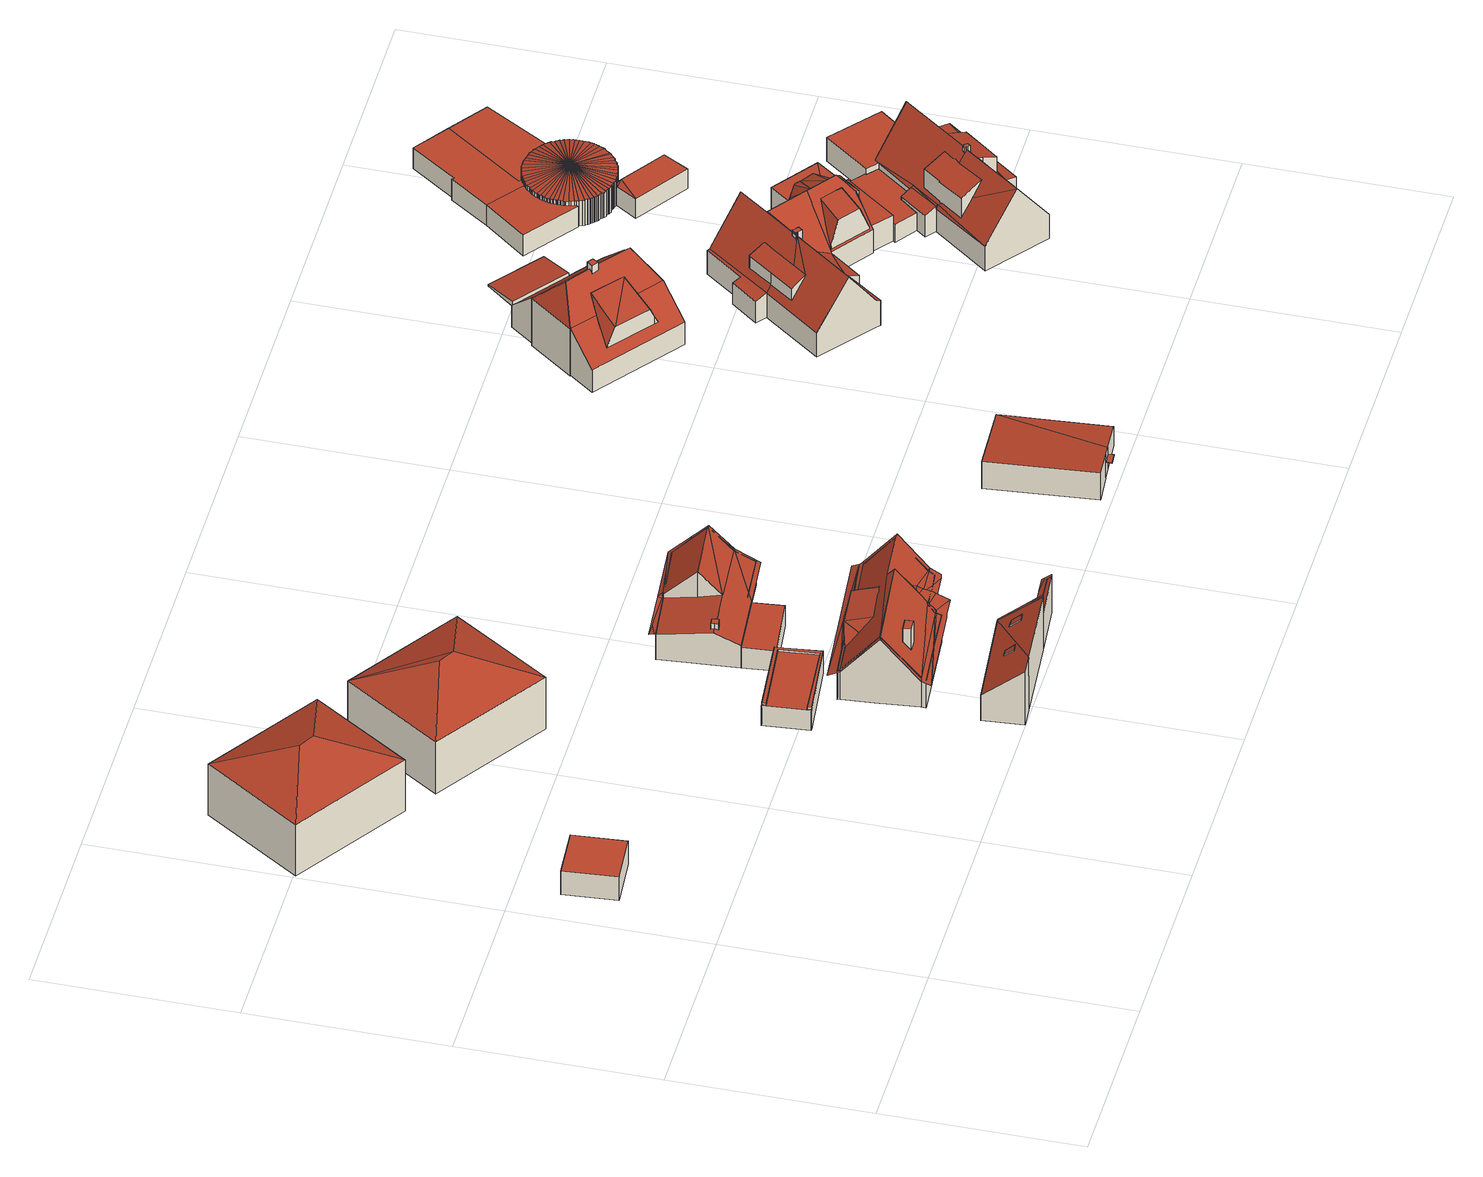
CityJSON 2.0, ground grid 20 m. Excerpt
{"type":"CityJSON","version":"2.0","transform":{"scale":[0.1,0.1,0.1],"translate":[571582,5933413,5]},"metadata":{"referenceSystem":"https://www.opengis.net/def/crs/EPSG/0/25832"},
"CityObjects":{
"building1":{"type":"Building","attributes":{"Grundfläche 2D":"28.108871","Grundhöhe NN":"5.246"},"geometry":[{"type":"Solid","lod":"3","boundaries":[[[[0,1,2,3]],[[4,5,3,2]],[[5,6,0,3]],[[6,7,1,0]],[[7,4,2,1]],[[7,6,5,4]]]],"semantics":{"surfaces":[{"type":"RoofSurface"},{"type":"WallSurface"},{"type":"GroundSurface"}],"values":[[0,1,1,1,1,2]]}}]},
"building2":{"type":"Building","attributes":{"Grundfläche 2D":"161.003393","Grundhöhe NN":"5.289"},"geometry":[{"type":"Solid","lod":"3","boundaries":[[[[8,9,10]],[[8,11,12,9]],[[11,8,10,13]],[[11,13,12]],[[14,15,10,9]],[[15,16,13,10]],[[16,17,12,13]],[[17,14,9,12]],[[17,16,15,14]]]],"semantics":{"surfaces":[{"type":"RoofSurface"},{"type":"WallSurface"},{"type":"GroundSurface"}],"values":[[0,0,0,0,1,1,1,1,2]]}}]},
"building3":{"type":"Building","attributes":{"Grundfläche 2D":"161.398392","Grundhöhe NN":"5.242"},"geometry":[{"type":"Solid","lod":"3","boundaries":[[[[18,19,20]],[[21,22,19]],[[21,19,18]],[[21,18,20,23]],[[21,23,22]],[[24,25,20,19]],[[25,26,23,20]],[[26,27,22,23]],[[27,24,19,22]],[[27,26,25,24]]]],"semantics":{"surfaces":[{"type":"RoofSurface"},{"type":"WallSurface"},{"type":"GroundSurface"}],"values":[[0,0,0,0,0,1,1,1,1,2]]}}]},
"building4":{"type":"Building","attributes":{"Grundfläche 2D":"37.594799","Grundhöhe NN":"5.321"},"children":["building4-1"],"geometry":[{"type":"Solid","lod":"3","boundaries":[[[[28,29,30,31,32,33,34]],[[32,31,35,36]],[[31,30,37,35]],[[33,32,36,38]],[[34,33,38,39]],[[28,34,39,40]],[[37,30,29,28,40,41]],[[40,39,38,36,35,37,41]]]],"semantics":{"surfaces":[{"type":"RoofSurface"},{"type":"WallSurface"},{"type":"GroundSurface"}],"values":[[0,1,1,1,1,1,1,2]]}}]},
"building4-1":{"type":"BuildingInstallation","parents":["building4"],"geometry":[{"type":"MultiSurface","lod":"3","boundaries":[[[42,43,44,45,46,47,48,49,50]],[[31,51,45,44]],[[45,51,52,46]],[[47,46,52,53]],[[48,47,53,54]],[[54,34,49,48]],[[34,28,50,49]],[[30,43,42,50,28,29]],[[31,44,43,30]]],"semantics":{"surfaces":[{"type":"RoofSurface"},{"type":"WallSurface"}],"values":[0,1,1,1,1,1,1,1,1]}}]},
"building5":{"type":"Building","attributes":{"Grundfläche 2D":"47.557665","Grundhöhe NN":"5.405"},"children":["building5-1","building5-2"],"geometry":[{"type":"Solid","lod":"3","boundaries":[[[[55,56,57,58,59]],[[60,61,62,57,56]],[[63,64,65,66,67]],[[56,55,59,68,69]],[[56,69,70,66,60]],[[57,60,66,70,71]],[[58,57,71,72]],[[59,58,72,68]],[[70,66,73]],[[73,74,70]],[[67,66,70,75]],[[76,67,75,77]],[[73,76,77,74]],[[70,69,68,72,71]],[[74,77,75,70]],[[60,57,62,61]],[[65,73,66]],[[76,73,65,64,63,67]]]],"semantics":{"surfaces":[{"type":"RoofSurface"},{"type":"WallSurface"},{"type":"GroundSurface"}],"values":[[0,0,0,1,1,1,1,1,1,1,1,1,1,2,2,0,0,0]]}}]},
"building5-1":{"type":"BuildingInstallation","parents":["building5"],"geometry":[{"type":"MultiSurface","lod":"3","boundaries":[[[78,79,80,81]],[[78,81,82,83]],[[81,80,84,82]],[[79,78,83,85]],[[80,79,85,84]]],"semantics":{"surfaces":[{"type":"RoofSurface"},{"type":"WallSurface"}],"values":[0,1,1,1,1]}}]},
"building5-2":{"type":"BuildingInstallation","parents":["building5"],"geometry":[{"type":"MultiSurface","lod":"3","boundaries":[[[86,87,88,89,90,91]],[[92,93,94,89,88,87]],[[89,94,95,91,90]],[[95,96,86,91]],[[96,92,87,86]]],"semantics":{"surfaces":[{"type":"RoofSurface"},{"type":"WallSurface"}],"values":[0,1,1,1,1]}}]},
"building6":{"type":"Building","attributes":{"Grundfläche 2D":"118.484569","Grundhöhe NN":"5.353"},"children":["building6-1"],"geometry":[{"type":"Solid","lod":"3","boundaries":[[[[97,98,99,100,101]],[[99,98,102,103]],[[104,105,106,99,103,107,108]],[[105,109,106]],[[110,111,112,113,114]],[[106,109,112,111]],[[115,116,117,118,119,120,121,122,123]],[[121,120,124]],[[115,123,122,123,101]],[[125,126,127,128,120,119,118]],[[129,130,128,127,126,113,112,109,105,104,108,107,103,102,98,97,101,123,122,131,132,133]],[[133,132,131,132,134]],[[135,136,137,134,138,131,139,140]],[[132,131,138,134]],[[140,139,140,141,142,136,135]],[[143,142,141,144]],[[145,146,144,141,140,139]],[[144,141,144,146]],[[147,142,143,144,146,148,149]],[[142,147,150,151]],[[152,153,154]],[[153,151,150,155,154]],[[156,157,158,159,160,161]],[[159,158,157,162,163]],[[133,164,152,165,161,130,129]],[[157,156,161,165,152]],[[152,164,153]],[[162,157,152,154,155]],[[136,151,153,164,133,134,137]],[[110,114,113,126,125]],[[110,125,118,111]],[[118,117,106,111]],[[99,106,117,116]],[[99,116,115,101,100]],[[144,166,167,168]],[[168,169,144]],[[135,141,143,169,168,170]],[[151,136,135,170,171]],[[172,173,158,162,155,151,171,174]],[[175,176,177,178,179,180,119,127,181,129,182,165,156,173,172,183]],[[184,119,180,185]],[[166,140,186,167]],[[123,184,185,187]],[[188,189,186,190,138,132,191,123,187,192]],[[140,190,186]],[[167,186,189,188,192,187,185,180,179,178,177,176,175,183,172,174,171,170,168]],[[119,184,123,122,121]],[[123,191,132,131,122]],[[138,190,140,139,131]],[[138,131,132]],[[140,166,144,146,145,139]],[[146,144,169,143,142,147,149,148]],[[151,155,150,147,142]],[[173,156,161,160,159,158]],[[163,162,158,159]],[[165,182,129,130,161]],[[165,161,156]],[[181,127,128,130,129]],[[119,121,124,120,128,127]],[[143,141,142]],[[135,136,142,141]]]],"semantics":{"surfaces":[{"type":"RoofSurface"},{"type":"WallSurface"},{"type":"GroundSurface"}],"values":[[0,0,0,0,0,0,0,0,0,0,0,0,0,0,0,0,0,0,0,0,0,0,0,0,0,0,0,1,1,1,1,1,1,1,1,1,1,1,1,1,1,1,1,1,1,2,0,0,0,0,0,0,0,0,0,0,0,0,0,0,0]]}}]},
"building6-1":{"type":"BuildingInstallation","parents":["building6"],"geometry":[{"type":"MultiSurface","lod":"3","boundaries":[[[193,194,195,196]],[[196,195,197,198]],[[193,196,198,199]],[[194,193,199,200]],[[195,194,200,197]]],"semantics":{"surfaces":[{"type":"RoofSurface"},{"type":"WallSurface"}],"values":[0,1,1,1,1]}}]},
"building7":{"type":"Building","attributes":{"Grundfläche 2D":"20.973107","Grundhöhe NN":"5.309"},"geometry":[{"type":"Solid","lod":"3","boundaries":[[[[201,30,29,202,203,204]],[[205,206,204,203]],[[206,207,201,204]],[[207,37,30,201]],[[37,41,29,30]],[[41,208,202,29]],[[208,205,203,202]],[[208,41,37,207,206,205]]]],"semantics":{"surfaces":[{"type":"RoofSurface"},{"type":"WallSurface"},{"type":"GroundSurface"}],"values":[[0,1,1,1,1,1,1,2]]}}]},
"building8":{"type":"Building","attributes":{"Grundfläche 2D":"92.523617","Grundhöhe NN":"5.317"},"children":["building8-1"],"geometry":[{"type":"MultiSurface","lod":"3","boundaries":[[[209,210,211,212,213,214,215,216,217,218]],[[219,220,221,222,223]],[[215,214,213,224,219,223,222,221,225,216]],[[226,227,228,229,230,231,232]],[[233,232,231]],[[210,209,233]],[[233,209,232]],[[216,225,221,230,234]],[[230,229,228,216,234]],[[216,228,217]],[[227,218,217,228]],[[219,224,206,205]],[[235,219,205,236]],[[237,223,235,236,238]],[[239,240,241,242,229,234,225,222,237,238,243]],[[244,245,246,211,218,227,247,248,241,240,249]],[[206,224,213,212,211,246,250]],[[238,236,205,206,250,246,245,244,249,240,239,243]],[[223,237,222,221,220,219]],[[223,219,235]],[[234,230,221,225]],[[222,225,221]],[[229,242,241,248,231,230]],[[229,230,234]],[[248,233,231]],[[248,232,233]],[[209,218,211,210]],[[227,226,232,248,247]]],"semantics":{"surfaces":[{"type":"RoofSurface"},{"type":"WallSurface"},{"type":"GroundSurface"}],"values":[0,0,0,0,0,0,0,0,0,1,1,1,1,1,1,1,1,2,0,0,0,0,0,0,0,0,0,0]}}]},
"building8-1":{"type":"BuildingInstallation","parents":["building8"],"geometry":[{"type":"MultiSurface","lod":"3","boundaries":[[[251,252,253,254,255,256]],[[253,252,257,214]],[[254,253,214,258]],[[258,259,255,254]],[[251,256,255,259,215,260]],[[260,257,252,251]]],"semantics":{"surfaces":[{"type":"RoofSurface"},{"type":"WallSurface"}],"values":[0,1,1,1,1,1]}}]},
"building9":{"type":"Building","attributes":{"Grundfläche 2D":"85.796916","Grundhöhe NN":"5.397"},"children":["building9-1"],"geometry":[{"type":"Solid","lod":"3","boundaries":[[[[261,262,263,264,265,266]],[[267,263,262]],[[266,265,268,269]],[[261,266,269,270,271,272]],[[273,262,261,272,271,270,274,275]],[[273,262,273,275,274,275]],[[262,273,275,274,276,267]],[[263,267,276,277]],[[264,263,277,278]],[[265,264,278,268]],[[276,274,270,269,268,278,277]]]],"semantics":{"surfaces":[{"type":"RoofSurface"},{"type":"WallSurface"},{"type":"GroundSurface"}],"values":[[0,0,1,1,1,1,1,1,1,1,2]]}}]},
"building9-1":{"type":"BuildingInstallation","parents":["building9"],"geometry":[{"type":"MultiSurface","lod":"3","boundaries":[[[279,273,272,280]],[[273,275,271,272]],[[280,272,271,281]],[[282,279,280,281]],[[273,279,282,275]],[[271,275,282,281]]],"semantics":{"surfaces":[{"type":"RoofSurface"},{"type":"WallSurface"},{"type":"OuterCeilingSurface"}],"values":[0,1,1,1,1,2]}}]},
"building10":{"type":"Building","attributes":{"Grundfläche 2D":"130.572895","Grundhöhe NN":"5.713"},"children":["building10-1","building10-2"],"geometry":[{"type":"Solid","lod":"3","boundaries":[[[[283,284,285,286]],[[287,288,283,286,289]],[[290,287,291,292]],[[288,287,290]],[[293,294,295,296,297,298,299,300,301,302,285,284]],[[287,289,302,301,303,304,305,306,298,297,307,291]],[[298,306,308]],[[292,295,294,290]],[[309,303,301]],[[310,311,312,313,314]],[[304,303,309,314,313,315,306,305]],[[308,306,315]],[[286,285,302,289]],[[292,291,307]],[[295,292,296]],[[296,292,307,297]],[[290,294,293,283,288]],[[284,283,293]],[[299,298,316,317]],[[300,299,317,318]],[[301,300,318,319]],[[309,301,319,320]],[[314,309,320,321]],[[310,314,321,322]],[[323,312,311,310,322,324]],[[313,312,323,325]],[[315,313,325,326]],[[308,315,326,327]],[[298,308,327,316]],[[318,317,316,327,326,325,323,324,322,321,320,319]]]],"semantics":{"surfaces":[{"type":"RoofSurface"},{"type":"WallSurface"},{"type":"GroundSurface"}],"values":[[0,0,0,0,0,0,0,0,0,0,0,0,1,1,1,1,1,1,1,1,1,1,1,1,1,1,1,1,1,2]]}}]},
"building10-1":{"type":"BuildingInstallation","parents":["building10"],"geometry":[{"type":"MultiSurface","lod":"3","boundaries":[[[328,329,330,331,332,333]],[[334,335,336,330,329,328]],[[331,330,336,305,337]],[[337,338,332,331]],[[338,304,333,332]],[[328,333,304,334]]],"semantics":{"surfaces":[{"type":"RoofSurface"},{"type":"WallSurface"}],"values":[0,1,1,1,1,1]}}]},
"building10-2":{"type":"BuildingInstallation","parents":["building10"],"geometry":[{"type":"MultiSurface","lod":"3","boundaries":[[[339,340,341,342]],[[341,343,344,342]],[[339,342,344,345]],[[339,345,346,311,340]],[[340,311,346,343,341]],[[346,345,344,343]]],"semantics":{"surfaces":[{"type":"RoofSurface"},{"type":"WallSurface"},{"type":"OuterCeilingSurface"}],"values":[0,1,1,1,1,2]}}]},
"building11":{"type":"Building","attributes":{"Grundfläche 2D":"134.944183","Grundhöhe NN":"5.416"},"children":["building11-1"],"geometry":[{"type":"Solid","lod":"3","boundaries":[[[[347,348,349,350,351,352,353,354,355,356]],[[357,358,359,360,361,362,363]],[[364,365,366,367,368,360,359,358,369,370,371,372,350,349,348,347,356,365]],[[356,355,366,365]],[[358,373,374,375,366,355,376,377,369]],[[368,367,366,378,366,375,379,380,381,382,383]],[[384,385,379]],[[379,385,386,387,380]],[[381,380,387]],[[388,382,381,387]],[[389,383,388]],[[383,382,388]],[[355,354,376]],[[351,350,372]],[[372,371,370,369,353,352,351]],[[376,354,353,369,377]],[[357,363,390,391]],[[358,357,391,392]],[[374,373,358,392,393]],[[394,395,384,379,375,374,393,396]],[[385,384,395,397]],[[386,385,397,398]],[[389,388,387,386,398,399]],[[383,389,399,400]],[[361,360,368,383,400,401]],[[362,361,401,402]],[[363,362,402,390]],[[394,396,393,392,391,390,402,401,400,399,398,397,395]]]],"semantics":{"surfaces":[{"type":"RoofSurface"},{"type":"WallSurface"},{"type":"GroundSurface"}],"values":[[0,0,0,0,0,0,0,0,0,0,0,0,1,1,1,1,1,1,1,1,1,1,1,1,1,1,1,2]]}}]},
"building11-1":{"type":"BuildingInstallation","parents":["building11"],"geometry":[{"type":"MultiSurface","lod":"3","boundaries":[[[403,404,405,406,407,408,409,410]],[[411,367,412,407,406,405]],[[412,413,364,409,408,407]],[[364,365,410,409]],[[365,366,403,410]],[[366,414,404,403]],[[378,411,405,404,414]]],"semantics":{"surfaces":[{"type":"RoofSurface"},{"type":"WallSurface"}],"values":[0,1,1,1,1,1,1]}}]},
"building12":{"type":"Building","attributes":{"Grundfläche 2D":"72.527716","Grundhöhe NN":"5.233"},"children":["building12-1","building12-2"],"geometry":[{"type":"Solid","lod":"3","boundaries":[[[[415,416,417]],[[418,416,415]],[[419,420,421,422,418,423,424]],[[420,425,426,416,418,422,421]],[[420,427,428,388,429,416,426,425]],[[430,431,416,429,388,432,433]],[[434,416,431]],[[417,416,434]],[[435,436,437,438,439,440,430,441,442,443]],[[444,445,446,447,424]],[[447,448,449,450,451,424]],[[452,451,450]],[[437,436,453,454]],[[438,455,456,439]],[[456,457,440,439]],[[430,458,459,441]],[[442,441,459,460]],[[443,445,444,435]],[[442,460,461,445,443]],[[432,388,428,462,463]],[[433,432,463,464]],[[430,433,464,458]],[[440,457,465,431,430]],[[431,465,455,438,434]],[[434,438,437,417]],[[417,437,454,466,415]],[[444,424,423,418,415,466,453,436,435]],[[427,467,462,428]],[[447,446,445,461,468]],[[448,447,468,469]],[[449,448,469,470]],[[450,449,470,471]],[[450,471,467,427,452]],[[424,451,452,427,420,419]],[[471,470,469,468,461,460,459,458,464,463,462,467],[457,456,455,465],[453,466,454]]]],"semantics":{"surfaces":[{"type":"RoofSurface"},{"type":"WallSurface"},{"type":"GroundSurface"}],"values":[[0,0,0,0,0,0,0,0,0,0,0,0,1,1,1,1,1,1,1,1,1,1,1,1,1,1,1,1,1,1,1,1,1,1,2]]}}]},
"building12-1":{"type":"BuildingInstallation","parents":["building12"],"geometry":[{"type":"MultiSurface","lod":"3","boundaries":[[[472,473,474]],[[475,476,477,478,473,472]],[[479,480,481,478,477,482]],[[483,484,472,474,485]],[[472,484,475]],[[484,476,475]],[[486,479,482]],[[487,485,474,473,478,481,480,479,486,488]]],"semantics":{"surfaces":[{"type":"RoofSurface"},{"type":"WallSurface"}],"values":[0,0,0,1,1,1,1,1]}}]},
"building12-2":{"type":"BuildingInstallation","parents":["building12"],"geometry":[{"type":"MultiSurface","lod":"3","boundaries":[[[489,490,491,492]],[[491,490,493,494]],[[495,489,492,496]],[[496,497,495]],[[498,499,495,497]],[[500,491,494,426,501,422,502]],[[503,495,504]],[[495,499,504]],[[500,502,505,421,425,506,507,508,504,499,498,497,496,492,491]],[[509,503,504,508]],[[502,422,501,422,505]]],"semantics":{"surfaces":[{"type":"RoofSurface"},{"type":"WallSurface"}],"values":[0,0,0,0,0,0,0,0,1,1,1]}}]},
"building13":{"type":"Building","attributes":{"Grundfläche 2D":"25.409796","Grundhöhe NN":"5.180"},"geometry":[{"type":"Solid","lod":"3","boundaries":[[[[510,511,512,513,514,515,516,517,518,519,520]],[[521,522,512,511]],[[522,461,513,512]],[[461,460,514,513]],[[460,459,515,514]],[[459,523,516,515]],[[523,524,517,516]],[[524,525,518,517]],[[525,526,519,518]],[[526,527,520,519]],[[527,528,510,520]],[[528,521,511,510]],[[459,460,461,522,521,528,527,526,525,524,523]]]],"semantics":{"surfaces":[{"type":"RoofSurface"},{"type":"WallSurface"},{"type":"GroundSurface"}],"values":[[0,1,1,1,1,1,1,1,1,1,1,1,2]]}}]},
"building14":{"type":"Building","attributes":{"Grundfläche 2D":"170.314963","Grundhöhe NN":"5.191"},"children":["building14-1"],"geometry":[{"type":"Solid","lod":"3","boundaries":[[[[529,530,531,532,533,534,535,536,537]],[[538,539,540,541,542,543,544,545]],[[546,547,548,549,550,549,551,552,553],[554,541,540,539,538,545,555,556,557,554,551]],[[558,559,553]],[[559,546,553]],[[560,561,562]],[[563,564,565,566]],[[567,568,569,570,551,571]],[[569,572,570]],[[530,571,551,549,573,574,531]],[[575,576,577,534,533,532,531,574,578,573,549,548,547,579,560,562,569,568,580]],[[574,573,578]],[[562,565,569]],[[566,565,562]],[[579,581,582,583,584,585,586,560]],[[561,566,562]],[[569,565,572]],[[535,576,575,580,568,567,529,537,536]],[[529,567,571,530]],[[535,534,577,576]],[[557,556,544,543]],[[545,544,556,555]],[[542,541,554]],[[554,557,543,542]],[[583,582,587,588]],[[584,583,588,589]],[[528,586,585,584,589,521]],[[586,528,527,560]],[[553,552,590,591]],[[558,553,591,592]],[[559,558,592,593]],[[581,579,547,546,559,593,587,582]],[[560,527,526,561]],[[566,561,526,525,563]],[[564,563,525,594]],[[572,565,564,594,595]],[[570,572,595,596]],[[590,552,551,570,596]],[[528,521,589,588,587,593,592,591,590,596,595,594,525,526,527]]]],"semantics":{"surfaces":[{"type":"RoofSurface"},{"type":"WallSurface"},{"type":"GroundSurface"}],"values":[[0,0,0,0,0,0,0,0,0,0,0,0,0,0,0,1,1,1,1,1,1,1,1,1,1,1,1,1,1,1,1,1,1,1,1,1,1,1,2]]}}]},
"building14-1":{"type":"BuildingInstallation","parents":["building14"],"geometry":[{"type":"MultiSurface","lod":"3","boundaries":[[[597,598,599,600,601,602,603,604]],[[578,605,598,597,606]],[[605,574,599,598]],[[599,574,573,600]],[[600,573,549]],[[601,600,549,550]],[[550,607,602,601]],[[607,608,603,602]],[[597,604,603,608,548,606]]],"semantics":{"surfaces":[{"type":"RoofSurface"},{"type":"WallSurface"}],"values":[0,1,1,1,1,1,1,1,1]}}]},
"building15":{"type":"Building","attributes":{"Grundfläche 2D":"196.370009","Grundhöhe NN":"5.284"},"geometry":[{"type":"Solid","lod":"3","boundaries":[[[[609,610,611,612,613]],[[614,610,609,615]],[[616,617,618,610,614,619]],[[620,621,610,618,622]],[[623,624,625,610,621,626]],[[627,628,610,625,629]],[[630,631,610,628,632]],[[633,634,610,631,635]],[[636,637,610,634,638]],[[639,640,610,637,641]],[[642,643,610,640,644]],[[645,646,610,643,647]],[[648,649,650,610,646,651]],[[652,653,610,650,654]],[[655,656,657,610,653,658]],[[659,660,661,610,657,662]],[[663,610,661,664]],[[665,610,663,666]],[[667,610,665,668]],[[669,610,667,670]],[[671,672,610,669,673]],[[674,675,676,610,672,677]],[[678,679,680,610,676,681]],[[682,683,610,680,684]],[[685,686,610,683,687]],[[688,689,610,686,690]],[[691,692,610,689,693]],[[694,695,610,692,696]],[[697,698,610,695,699]],[[700,701,610,698,702]],[[703,704,610,701,705]],[[706,707,610,704,708]],[[709,710,610,707,711]],[[712,713,610,710,714]],[[715,716,610,713,717]],[[718,719,610,716,720]],[[721,610,719,722]],[[723,610,721,724]],[[725,610,723,726]],[[727,728,610,725,729]],[[730,731,610,728,732]],[[733,734,610,731,735]],[[736,737,610,734,738]],[[739,740,610,737,741]],[[742,743,610,740,744]],[[745,746,610,743,747]],[[748,749,610,746,750]],[[751,752,610,749,753]],[[754,755,610,752,756]],[[757,758,610,755,759]],[[760,761,610,758,762]],[[763,764,610,761,765]],[[766,767,768,610,764,769]],[[770,771,610,768,772]],[[773,774,610,771,775]],[[776,610,774,777]],[[610,776,611]],[[778,779,780]],[[781,779,778]],[[782,783,784,779,781]],[[785,778,780,786]],[[787,781,778,788]],[[789,790,791,792,793,794,795,796,797,798,799,800,801,802,803,804,805,806,807,808,809,810,811,812,813,814,815,816,817,818,819,820,821,822,823,824,825,826,827,828,829]],[[830,831,832,833,834,835,836,837,838,839,840,841,842,843,844,845,846,847,848,849,850,851,852,853,854,855,856,857,858,859,860,861,862,863,864,865,866,867,868,869]],[[866,865,870,871,872,825,824,873,874,875,876,869,868,867]],[[613,612,877,878]],[[609,613,878,879]],[[615,609,879,880]],[[614,615,880,881]],[[619,614,881,882]],[[766,769,883,884]],[[767,766,884,885]],[[768,767,885,886]],[[772,768,886,887]],[[770,772,887,888]],[[771,770,888,889]],[[775,771,889,890]],[[773,775,890,891]],[[774,773,891,892]],[[777,774,892,893]],[[776,777,893,894]],[[612,611,895,877]],[[611,776,894,895]],[[616,619,882,896]],[[617,616,896,897]],[[618,617,897,898]],[[622,618,898,899]],[[620,622,899,900]],[[621,620,900,901]],[[626,621,901,902]],[[623,626,902,903]],[[624,623,903,904]],[[625,624,904,905]],[[629,625,905,906]],[[627,629,906,907]],[[628,627,907,908]],[[632,628,908,909]],[[630,632,909,910]],[[631,630,910,911]],[[635,631,911,912]],[[633,635,912,913]],[[634,633,913,914]],[[638,634,914,915]],[[636,638,915,916]],[[637,636,916,917]],[[641,637,917,918]],[[639,641,918,919]],[[640,639,919,920]],[[644,640,920,921]],[[642,644,921,922]],[[643,642,922,923]],[[647,643,923,924]],[[645,647,924,925]],[[645,925,926,863,646]],[[646,863,862,651]],[[651,862,861,648]],[[648,861,860,649]],[[649,860,859,650]],[[650,859,858,654]],[[654,858,857,652]],[[652,857,856,653]],[[653,856,855,658]],[[658,855,854,655]],[[655,854,853,656]],[[656,853,852,657]],[[657,852,851,662]],[[662,851,850,659]],[[659,850,849,660]],[[660,849,848,661]],[[661,848,847,664]],[[664,847,846,663]],[[663,846,845,666]],[[666,845,844,665]],[[665,844,843,668]],[[668,843,842,667]],[[667,842,841,670]],[[670,841,840,669]],[[669,840,839,673]],[[673,839,838,671]],[[671,838,837,672]],[[672,837,836,677]],[[677,836,835,674]],[[674,835,834,675]],[[675,834,833,676]],[[676,833,832,681]],[[681,832,831,678]],[[678,831,830,679]],[[679,830,869,680]],[[680,869,876,684]],[[684,876,875,682]],[[682,875,874,683]],[[683,874,873,687]],[[687,873,824,685]],[[685,824,823,686]],[[686,823,822,690]],[[690,822,821,688]],[[688,821,820,689]],[[689,820,819,693]],[[693,819,818,691]],[[691,818,817,692]],[[692,817,816,696]],[[696,816,815,694]],[[694,815,814,695]],[[695,814,813,699]],[[699,813,812,697]],[[697,812,811,698]],[[698,811,810,702]],[[702,810,809,700]],[[700,809,808,701]],[[701,808,807,705]],[[705,807,806,703]],[[703,806,805,704]],[[704,805,804,708]],[[708,804,803,706]],[[706,803,802,707]],[[707,802,801,711]],[[711,801,800,709]],[[709,800,799,710]],[[710,799,798,714]],[[714,798,797,712]],[[712,797,796,713]],[[713,796,795,717]],[[717,795,794,715]],[[715,794,793,716]],[[716,793,792,720]],[[720,792,791,718]],[[718,791,790,719]],[[719,790,789,722]],[[722,789,829,721]],[[721,829,828,724]],[[724,828,927,928,723]],[[726,723,928,929]],[[725,726,929,930]],[[729,725,930,931]],[[727,729,931,932]],[[728,727,932,933]],[[732,728,933,934]],[[730,732,934,935]],[[731,730,935,936]],[[735,731,936,937]],[[733,735,937,938]],[[734,733,938,939]],[[738,734,939,940]],[[736,738,940,941]],[[737,736,941,942]],[[741,737,942,943]],[[739,741,943,944]],[[740,739,944,945]],[[744,740,945,946]],[[742,744,946,947]],[[743,742,947,948]],[[747,743,948,949]],[[745,747,949,950]],[[746,745,950,951]],[[750,746,951,952]],[[748,750,952,953]],[[749,748,953,954]],[[753,749,954,955]],[[751,753,955,956]],[[751,956,957,784,752]],[[752,784,783,756]],[[756,783,782,754]],[[754,782,781,755]],[[755,781,787,759]],[[759,787,788,757]],[[757,788,958,959,758]],[[762,758,959,960]],[[760,762,960,961]],[[761,760,961,962]],[[765,761,962,963]],[[763,765,963,964]],[[764,763,964,965]],[[769,764,965,883]],[[780,779,784,957,966]],[[786,780,966,967]],[[785,786,967,968]],[[788,778,785,968,958]],[[826,825,969,970]],[[827,826,970,971]],[[828,827,971,927]],[[864,863,926,972]],[[864,972,973,865]],[[866,865,866,867]],[[868,867,868,869]],[[870,865,973,974]],[[871,870,974,975]],[[872,871,975,976]],[[825,872,976,969]],[[885,884,883,965,964,963,962,961,960,959,958,968,967,966,957,956,955,954,953,952,951,950,949,948,947,946,945,944,943,942,941,940,939,938,937,936,935,934,933,932,931,930,929,928,927,971,970,969,976,975,974,973,972,926,925,924,923,922,921,920,919,918,917,916,915,914,913,912,911,910,909,908,907,906,905,904,903,902,901,900,899,898,897,896,882,881,880,879,878,877,895,894,893,892,891,890,889,888,887,886]]]],"semantics":{"surfaces":[{"type":"RoofSurface"},{"type":"WallSurface"},{"type":"GroundSurface"}],"values":[[0,0,0,0,0,0,0,0,0,0,0,0,0,0,0,0,0,0,0,0,0,0,0,0,0,0,0,0,0,0,0,0,0,0,0,0,0,0,0,0,0,0,0,0,0,0,0,0,0,0,0,0,0,0,0,0,0,0,0,0,0,0,0,0,0,1,1,1,1,1,1,1,1,1,1,1,1,1,1,1,1,1,1,1,1,1,1,1,1,1,1,1,1,1,1,1,1,1,1,1,1,1,1,1,1,1,1,1,1,1,1,1,1,1,1,1,1,1,1,1,1,1,1,1,1,1,1,1,1,1,1,1,1,1,1,1,1,1,1,1,1,1,1,1,1,1,1,1,1,1,1,1,1,1,1,1,1,1,1,1,1,1,1,1,1,1,1,1,1,1,1,1,1,1,1,1,1,1,1,1,1,1,1,1,1,1,1,1,1,1,1,1,1,1,1,1,1,1,1,1,1,1,1,1,1,1,1,1,1,1,1,1,1,1,1,1,1,1,1,1,1,1,1,1,1,1,1,1,1,1,1,1,1,1,1,1,1,1,1,1,1,1,1,1,1,1,1,1,2]]}}]}
},
"vertices":[
[40,302,30],[92,306,30],[88,360,30],[36,356,30],[88,360,2],[36,356,2],[40,302,2],[92,306,2],
[83,615,90],[67,697,64],[2,598,64],[99,605,90],[181,622,64],[116,523,64],[67,697,3],[2,598,3],[116,523,3],[181,622,3],
[230,519,91],[213,601,64],[148,502,64],[246,509,91],[327,526,64],[262,426,64],[213,601,2],[148,502,2],[262,426,2],[327,526,2],
[400,198,27],[395,241,27],[395,243,27],[315,235,27],[313,235,27],[317,189,27],[319,189,27],[315,235,3],[313,235,3],[395,243,3],[317,189,3],[319,189,3],[400,198,3],[395,241,3],
[395,241,29],[395,243,29],[315,235,29],[315,231,29],[392,239,29],[396,200,29],[318,193,29],[319,189,29],[400,198,29],[315,231,27],[392,239,27],[396,200,27],[318,193,27],
[380,1,67],[392,2,67],[475,52,34],[367,41,34],[371,0,67],[479,10,67],[482,11,67],[477,52,34],[536,16,47],[535,25,40],[478,20,40],[479,10,47],[533,15,47],[371,0,4],[392,2,4],[479,10,4],[475,52,4],[367,41,4],[479,15,43],[479,15,4],[533,15,4],[532,19,44],[532,19,4],
[420,31,47],[413,31,47],[413,21,55],[421,22,55],[421,22,54],[420,31,46],[413,21,54],[413,31,46],
[465,26,55],[464,36,47],[458,36,46],[456,36,46],[456,34,48],[457,25,55],[464,36,45],[458,36,45],[456,36,45],[457,25,54],[465,26,54],
[401,173,44],[406,166,53],[410,181,60],[401,178,44],[399,177,39],[406,165,54],[413,154,68],[451,158,68],[455,159,68],[454,185,60],[445,158,68],[446,158,68],[457,159,68],[466,185,39],[457,185,55],[458,160,67],[463,175,49],[466,184,40],[401,178,38],[410,181,37],[454,185,38],[457,185,38],[516,193,37],[520,193,37],[362,185,33],[363,173,39],[366,174,39],[520,201,33],[466,185,38],[466,184,39],[516,189,39],[521,190,39],[519,159,76],[524,159,76],[366,136,83],[369,137,83],[466,154,76],[467,147,83],[467,116,47],[470,117,47],[469,130,63],[369,136,83],[369,98,38],[373,99,38],[467,109,38],[471,109,38],[467,108,38],[421,99,36],[370,89,34],[374,89,34],[493,101,34],[468,98,34],[472,99,34],[492,114,40],[470,117,41],[491,132,46],[469,130,47],[491,126,44],[492,119,42],[522,128,39],[491,126,40],[508,121,36],[523,117,33],[528,118,33],[527,129,39],[492,119,36],[492,114,33],[467,147,67],[522,129,40],[373,94,36],[373,94,4],[468,103,4],[468,103,36],[467,116,4],[470,117,4],[522,123,4],[522,123,36],[492,119,4],[522,129,4],[519,156,4],[519,159,4],[517,187,4],[516,189,4],[516,193,4],[517,187,42],[519,156,72],[522,128,4],[365,176,38],[365,176,4],[373,99,4],[366,174,4],[369,137,4],[369,136,4],[373,99,39],[366,173,40],[366,173,4],
[393,113,78],[405,114,78],[404,122,78],[392,121,78],[404,122,61],[392,121,62],[393,113,53],[405,114,52],
[392,242,27],[457,248,27],[454,279,27],[389,273,27],[454,279,3],[389,273,3],[392,242,3],[457,248,3],
[435,359,32],[381,358,32],[382,352,33],[382,351,33],[386,298,42],[392,299,42],[399,299,42],[441,303,42],[437,326,38],[435,358,32],[454,279,29],[509,284,29],[507,308,42],[504,307,42],[463,284,31],[389,273,29],[504,308,42],[435,359,35],[435,358,36],[437,326,68],[501,332,68],[504,332,68],[500,369,32],[439,359,35],[435,363,32],[501,331,68],[454,283,31],[454,283,3],[507,288,31],[507,288,3],[501,332,3],[497,365,3],[497,365,35],[501,333,67],[501,331,3],[439,358,3],[435,358,3],[382,352,3],[439,358,36],[441,358,36],[441,358,3],[382,351,3],
[398,303,48],[391,302,48],[392,299,48],[392,295,48],[399,296,48],[399,299,48],[391,302,42],[392,295,41],[399,296,41],[398,303,42],
[732,13,32],[743,14,31],[769,126,27],[690,120,36],[700,10,36],[731,13,32],[778,17,27],[700,10,4],[731,13,4],[732,13,4],[732,13,22],[732,13,23],[743,14,23],[743,14,4],[743,14,22],[778,17,4],[769,126,4],[690,120,4],
[744,8,23],[732,7,23],[732,7,22],[744,8,22],
[802,457,51],[806,454,42],[812,471,57],[815,477,64],[820,490,77],[798,460,62],[819,488,75],[766,485,62],[818,492,77],[789,514,78],[802,457,42],[758,491,42],[769,500,55],[770,500,56],[777,505,63],[753,524,63],[734,499,34],[821,433,34],[840,458,63],[815,477,63],[844,490,92],[812,515,92],[806,519,92],[783,536,92],[789,514,77],[752,524,63],[874,502,63],[893,528,33],[808,592,33],[807,593,33],[788,568,63],[874,503,63],[786,569,63],[753,524,7],[734,499,7],[821,433,7],[840,458,7],[874,502,7],[874,503,7],[893,528,7],[807,593,7],[808,592,7],[788,568,7],[786,569,7],[752,524,7],
[814,518,98],[809,521,98],[808,522,98],[804,516,98],[810,512,98],[812,515,98],[814,518,88],[809,521,88],[808,522,88],[804,516,88],[810,512,88],
[831,621,33],[808,592,37],[860,552,37],[882,581,33],[860,552,31],[882,581,31],[831,621,31],[808,592,31],
[898,357,62],[900,360,62],[908,370,62],[917,381,62],[903,392,55],[902,391,55],[884,367,55],[866,343,55],[880,333,62],[891,347,62],[870,378,29],[880,370,33],[900,397,33],[929,436,33],[927,438,32],[898,399,32],[891,405,29],[908,349,79],[909,349,80],[910,348,81],[913,352,81],[959,414,81],[884,367,41],[885,368,41],[902,391,40],[903,392,40],[862,346,33],[836,312,33],[865,289,81],[866,343,41],[869,347,41],[915,347,75],[891,269,35],[919,305,35],[946,340,35],[939,384,80],[989,392,30],[894,266,34],[921,303,34],[931,295,28],[955,327,28],[977,356,80],[998,385,28],[891,405,4],[870,378,4],[880,370,4],[836,312,4],[891,269,4],[894,266,4],[865,289,4],[921,303,4],[931,295,4],[998,385,4],[989,392,4],[927,438,4],[898,399,4],
[910,348,86],[914,345,86],[917,349,86],[913,352,86],[912,354,86],[911,353,86],[908,349,86],[909,349,86],[917,349,75],[912,354,79],[911,353,79],[914,345,75],
[1024,338,62],[1005,335,80],[1026,337,62],[1025,338,61],[1037,355,30],[1026,363,30],[1026,361,33],[1025,350,47],[1035,352,35],[1037,355,31],[1025,362,33],[1009,340,71],[1013,373,30],[998,384,30],[985,350,80],[996,300,33],[1007,317,62],[955,327,30],[995,298,30],[1009,315,62],[1035,352,33],[1025,338,33],[1026,337,33],[1009,315,33],[1008,313,33],[1006,314,33],[1016,284,33],[1056,337,33],[1053,339,33],[1035,352,31],[1053,339,30],[1057,344,30],[1076,370,30],[1031,403,30],[1011,378,31],[1015,375,31],[1026,363,31],[1013,373,31],[1025,338,2],[1026,337,2],[1009,315,2],[1008,313,2],[1006,314,2],[996,300,2],[1016,284,2],[1056,337,2],[1053,339,2],[998,384,2],[955,327,2],[995,298,2],[1007,317,2],[1024,338,2],[1013,373,2],[1076,370,2],[1031,403,2],[1011,378,2],[1015,375,2],
[1000,329,70],[984,308,62],[993,301,34],[995,333,70],[994,334,70],[980,344,70],[964,323,62],[956,328,34],[957,328,38],[958,327,42],[973,340,58],[998,319,56],[1000,329,69],[993,301,32],[956,328,32],[958,327,32],[957,328,32],
[1004,342,72],[1005,342,72],[1025,362,60],[1013,370,60],[1006,340,72],[1008,339,72],[989,354,72],[1012,371,60],[1011,371,60],[1008,374,60],[1005,375,60],[1026,361,57],[1018,345,57],[1035,355,34],[997,381,34],[1001,378,47],[1035,355,32],[1012,371,33],[1011,371,33],[1008,374,34],[1001,378,34],
[1078,325,23],[1079,326,23],[1057,344,23],[1053,339,23],[1056,337,23],[1016,284,23],[1015,282,23],[1036,267,23],[1051,285,23],[1060,278,23],[1089,316,23],[1079,326,2],[1057,344,2],[1015,282,2],[1036,267,2],[1051,285,2],[1060,278,2],[1089,316,2],[1078,325,2],
[1024,222,59],[1043,207,69],[1062,233,68],[1067,238,68],[1067,240,68],[1075,250,68],[1057,265,59],[1043,247,59],[1042,247,59],[1091,240,67],[1076,220,67],[1075,219,67],[1075,218,67],[1079,215,65],[1092,205,57],[1120,241,57],[1102,255,67],[1151,275,31],[1122,298,80],[1072,231,80],[1069,228,80],[1069,227,80],[1025,169,80],[1054,146,31],[1092,196,31],[1079,215,60],[1108,250,57],[1120,241,37],[1092,205,38],[1102,189,28],[1162,267,28],[1089,316,30],[1060,278,29],[1062,276,33],[1051,285,27],[1029,257,27],[1039,249,32],[1060,278,32],[1024,222,35],[1041,244,35],[1041,248,33],[995,192,31],[1034,214,53],[1039,249,29],[1069,228,79],[1068,228,79],[1043,247,35],[1057,265,36],[1065,259,50],[1069,231,77],[1092,320,30],[1042,247,35],[1122,298,30],[1130,291,30],[1161,331,30],[1113,371,30],[1079,326,30],[1078,325,30],[1130,291,2],[1161,331,2],[1113,371,2],[1054,146,2],[1092,196,2],[1102,189,2],[1162,267,2],[1029,257,2],[1039,249,2],[995,192,2],
[1070,232,83],[1067,229,83],[1068,228,83],[1069,228,83],[1069,227,83],[1072,225,83],[1074,228,83],[1072,231,83],[1067,229,77],[1070,232,77],[1072,225,75],[1074,228,75],
[1045,564,33],[1006,587,41],[1040,558,33],[1042,560,33],[1043,562,33],[1047,569,33],[1046,566,33],[1048,571,33],[1049,573,33],[1049,574,33],[1048,570,33],[1050,577,33],[1050,578,33],[1050,575,33],[1051,581,33],[1051,583,33],[1051,584,33],[1051,580,33],[1051,587,33],[1051,589,33],[1051,586,33],[1051,592,33],[1051,593,33],[1051,590,33],[1050,596,33],[1050,598,33],[1051,595,33],[1049,601,33],[1049,603,33],[1050,600,33],[1047,606,33],[1047,607,33],[1048,604,33],[1045,610,33],[1044,611,33],[1046,608,33],[1043,614,33],[1042,615,33],[1043,613,33],[1040,617,33],[1039,619,33],[1037,620,33],[1041,616,33],[1035,622,33],[1034,623,33],[1036,621,33],[1032,624,33],[1030,625,33],[1029,626,33],[1033,623,33],[1027,627,33],[1025,628,33],[1024,628,33],[1028,627,33],[1020,630,33],[1023,629,33],[1015,631,33],[1018,630,33],[1011,632,33],[1013,631,33],[1006,632,33],[1008,632,33],[1002,632,33],[1000,631,33],[1003,632,33],[997,631,33],[996,630,33],[995,630,33],[999,631,33],[992,629,33],[990,629,33],[989,628,33],[993,630,33],[986,627,33],[985,626,33],[988,627,33],[982,624,33],[981,624,33],[984,625,33],[979,622,33],[977,621,33],[980,623,33],[975,618,33],[974,617,33],[976,620,33],[972,615,33],[971,614,33],[973,616,33],[969,611,33],[968,609,33],[970,612,33],[967,607,33],[966,605,33],[968,608,33],[965,602,33],[965,601,33],[966,604,33],[964,598,33],[963,596,33],[964,599,33],[963,593,33],[963,592,33],[963,595,33],[963,589,33],[963,588,33],[963,590,33],[963,585,33],[963,583,33],[963,586,33],[963,581,33],[964,578,33],[963,582,33],[965,573,33],[964,576,33],[967,569,33],[966,571,33],[969,564,33],[968,566,33],[971,561,33],[972,560,33],[971,562,33],[974,558,33],[975,557,33],[973,559,33],[977,555,33],[978,554,33],[976,556,33],[981,552,33],[982,551,33],[979,553,33],[984,549,33],[986,548,33],[983,550,33],[989,547,33],[990,546,33],[987,548,33],[993,545,33],[994,545,33],[991,546,33],[998,544,33],[999,544,33],[996,545,33],[1002,543,33],[1004,543,33],[1001,544,33],[1007,543,33],[1009,543,33],[1005,543,33],[1012,543,33],[1013,544,33],[1010,543,33],[1016,544,33],[1018,545,33],[1015,544,33],[1021,545,33],[1022,546,33],[1019,545,33],[1025,547,33],[1026,548,33],[1028,548,33],[1024,546,33],[1030,550,33],[1031,551,33],[1029,549,33],[1034,552,33],[1035,553,33],[1033,551,33],[1039,556,33],[1037,555,33],[1015,541,25],[1003,541,25],[990,521,26],[1009,543,25],[1007,543,25],[1005,543,25],[1004,543,25],[1059,511,25],[1043,485,26],[1010,543,25],[1012,543,25],[964,576,28],[964,578,28],[963,581,28],[963,582,28],[963,583,28],[963,585,28],[963,586,28],[963,588,28],[963,589,28],[963,590,28],[963,592,28],[963,593,28],[963,595,28],[963,596,28],[964,598,28],[964,599,28],[965,601,28],[965,602,28],[966,604,28],[966,605,28],[967,607,28],[968,608,28],[968,609,28],[969,611,28],[970,612,28],[971,614,28],[972,615,28],[973,616,28],[974,617,28],[975,618,28],[976,620,28],[977,621,28],[979,622,28],[980,623,28],[981,624,28],[982,624,28],[947,651,28],[913,608,28],[965,569,28],[966,571,28],[965,573,28],[990,629,28],[992,629,28],[993,630,28],[995,630,28],[996,630,28],[997,631,28],[999,631,28],[1000,631,28],[1002,632,28],[1003,632,28],[1006,632,28],[1008,632,28],[1011,632,28],[1013,631,28],[1015,631,28],[1018,630,28],[1020,630,28],[1023,629,28],[1024,628,28],[1025,628,28],[1027,627,28],[1028,627,28],[1029,626,28],[1030,625,28],[1032,624,28],[1033,623,28],[1034,623,28],[1035,622,28],[1036,621,28],[1037,620,28],[1039,619,28],[1040,617,28],[1041,616,28],[1042,615,28],[1083,684,28],[1045,711,28],[989,633,28],[987,630,28],[988,629,28],[989,628,28],[1010,736,28],[977,689,28],[975,691,28],[984,625,28],[985,626,28],[986,627,28],[988,627,28],[1042,560,3],[1043,562,3],[1045,564,3],[1046,566,3],[1047,569,3],[1048,570,3],[1024,546,3],[1025,547,3],[1026,548,3],[1028,548,3],[1029,549,3],[1030,550,3],[1031,551,3],[1033,551,3],[1034,552,3],[1035,553,3],[1037,555,3],[1039,556,3],[1040,558,3],[1048,571,3],[1049,573,3],[1049,574,3],[1050,575,3],[1050,577,3],[1050,578,3],[1051,580,3],[1051,581,3],[1051,583,3],[1051,584,3],[1051,586,3],[1051,587,3],[1051,589,3],[1051,590,3],[1051,592,3],[1051,593,3],[1051,595,3],[1050,596,3],[1050,598,3],[1050,600,3],[1049,601,3],[1049,603,3],[1048,604,3],[1047,606,3],[1047,607,3],[1046,608,3],[1045,610,3],[1044,611,3],[1043,613,3],[1043,614,3],[1042,615,3],[966,571,3],[967,569,3],[968,566,3],[969,564,3],[971,562,3],[971,561,3],[972,560,3],[973,559,3],[974,558,3],[975,557,3],[976,556,3],[977,555,3],[978,554,3],[979,553,3],[981,552,3],[982,551,3],[983,550,3],[984,549,3],[986,548,3],[987,548,3],[989,547,3],[990,546,3],[991,546,3],[993,545,3],[994,545,3],[996,545,3],[998,544,3],[999,544,3],[1001,544,3],[1002,543,3],[1004,543,3],[1012,543,3],[1013,544,3],[1015,544,3],[1016,544,3],[1018,545,3],[1019,545,3],[1021,545,3],[1022,546,3],[990,521,3],[1043,485,3],[1059,511,3],[947,651,3],[913,608,3],[965,569,3],[1083,684,3],[1045,711,3],[1010,736,3],[977,689,3],[975,691,3]
]}
